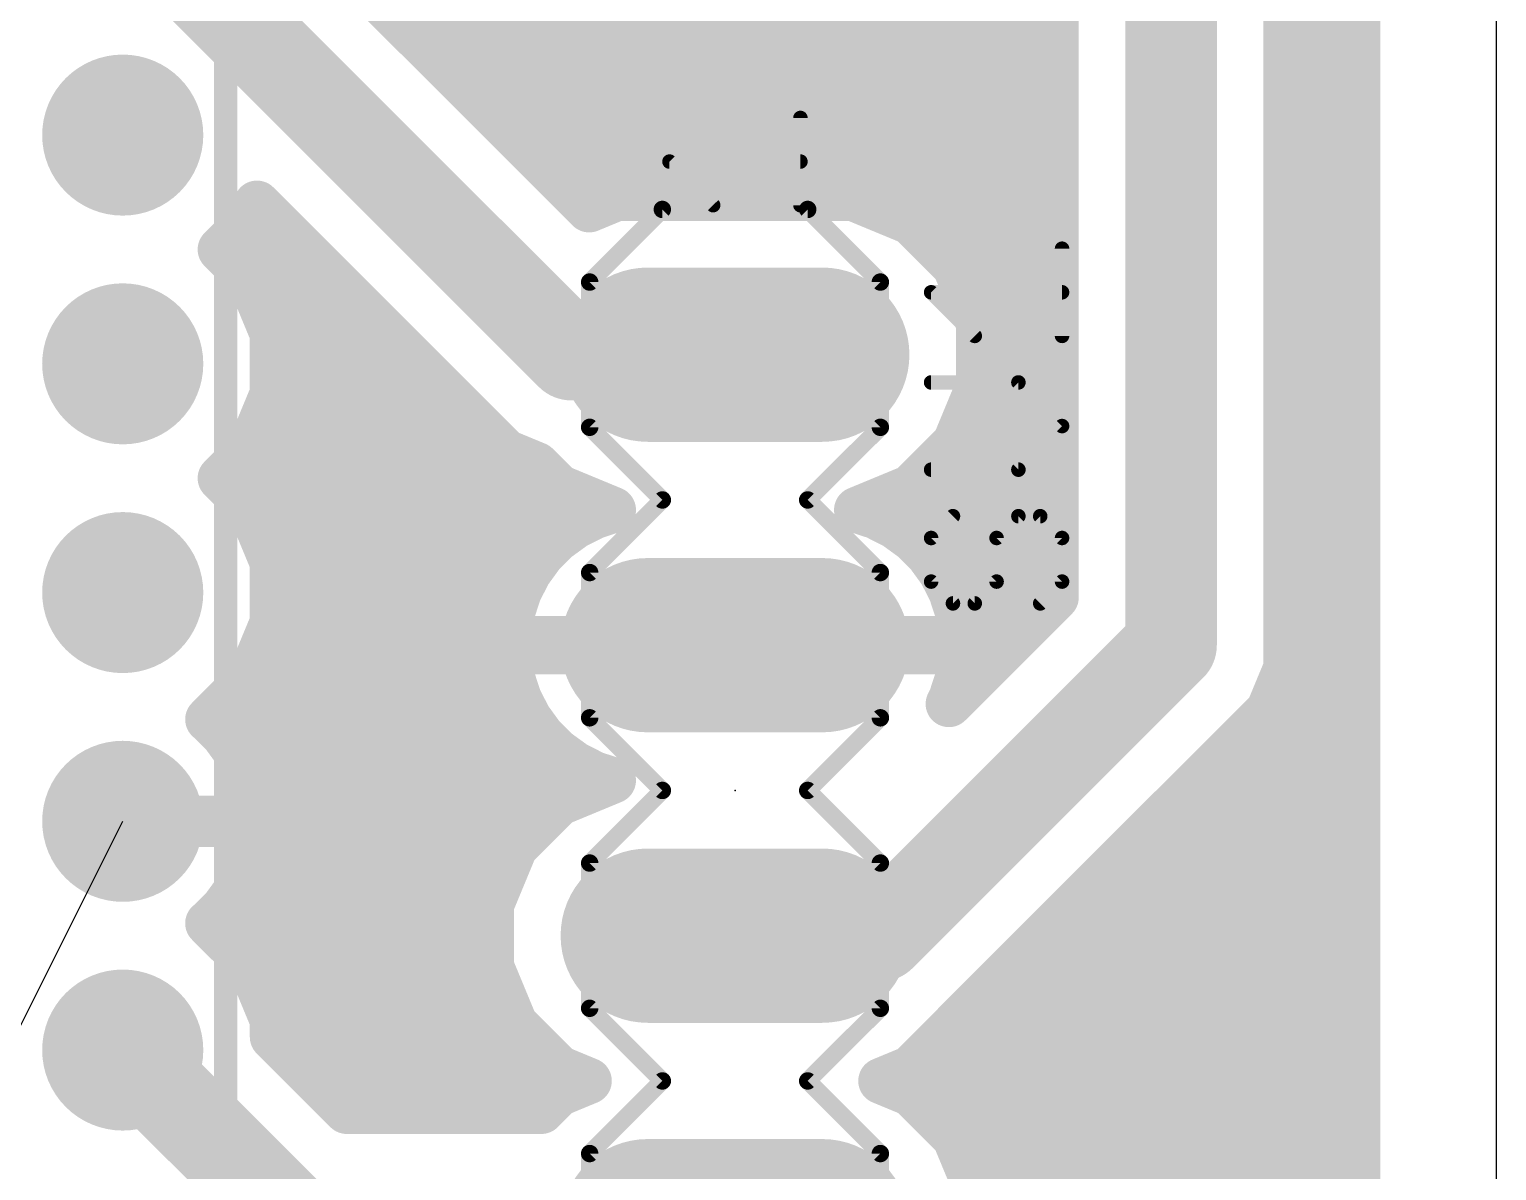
# Model space of a CAD drawing. Extents: x 1.3 to 20.6, y -1.9 to 24.1.
# Drawn here: x 7.8 to 20.62, y 8.11 to 18.08 of the extents above; entities that cross this region are included whole.
import ezdxf

# ---------------------------------------------------------------- set-up
doc = ezdxf.new("R2010")
doc.units = 0
for name, color, linetype in [('16', 175, 'CONTINUOUS'), ('17', 82, 'CONTINUOUS'), ('19', 53, 'CONTINUOUS'), ('20', 7, 'CONTINUOUS'), ('21', 253, 'CONTINUOUS'), ('23', 7, 'CONTINUOUS'), ('25', 253, 'CONTINUOUS'), ('51', 253, 'CONTINUOUS')]:
    doc.layers.add(name, color=color, linetype=linetype)

# ---------------------------------------------------------------- blocks, each defined once
blk = doc.blocks.new('RECT')
blk.add_solid([(-0.5, -0.5), (0.5, -0.5), (-0.5, 0.5), (0.5, 0.5)])
blk = doc.blocks.new('LONGP100')
at = {"const_width": 1}
blk.add_lwpolyline([(-0.5, 0), (0.5, 0)], dxfattribs=at)
at = {"const_width": 0.5}
for points in [[(-0.5, 0.25, 1), (-0.5, -0.25)], [(0.5, -0.25, 1), (0.5, 0.25)]]:
    blk.add_lwpolyline(points, format="xyb", dxfattribs=at)
blk = doc.blocks.new('ROUNDP')
at = {"const_width": 0.5}
blk.add_lwpolyline([(0, -0.25, 1), (0, 0.25, 1), (0, -0.25)], format="xyb", dxfattribs=at)

msp = doc.modelspace()

# ---------------------------------------------------------------- linework, layer by layer
at = {"layer": '16'}
for points, const_width in [([(19.4058, 22.9008), (19.4058, -0.6858)], 0.4064), ([(17.78, 12.7), (17.78, 20.32)], 0.8001), ([(18.7896, 12.4992), (18.7896, 20.5208)], 0.4064), ([(16.7704, 19.9018), (16.7704, 13.1182)], 0.4064), ([(12.54, 15.24), (8.62, 19.16)], 0.8001), ([(12.6955, 16.5123), (9.9336, 19.2743)], 0.4064), ([(10.9199, 18.288), (16.7704, 18.288)], 0.4064), ([(18.7896, 18.288), (19.4058, 18.288)], 0.4064), ([(11.3263, 17.8816), (16.7704, 17.8816)], 0.4064), ([(18.7896, 17.8816), (19.4058, 17.8816)], 0.4064), ([(11.7327, 17.4752), (16.7704, 17.4752)], 0.4064), ([(18.7896, 17.4752), (19.4058, 17.4752)], 0.4064), ([(12.1391, 17.0688), (16.7704, 17.0688)], 0.4064), ([(18.7896, 17.0688), (19.4058, 17.0688)], 0.4064), ([(12.5455, 16.6624), (16.7704, 16.6624)], 0.4064), ([(12.9352, 16.6116), (12.6955, 16.5123)], 0.4064), ([(15.0048, 16.6116), (12.9352, 16.6116)], 0.4064), ([(15.5089, 16.4028), (15.0048, 16.6116)], 0.4064), ([(18.7896, 16.6624), (19.4058, 16.6624)], 0.4064), ([(9.7336, 16.4159), (9.793, 16.5592)], 0.4064), ([(9.793, 16.5592), (11.9681, 14.3841)], 0.4064), ([(9.4777, 16.16), (9.7336, 16.4159)], 0.4064), ([(15.8948, 16.0169), (15.5089, 16.4028)], 0.4064), ([(9.5737, 16.256), (10.0961, 16.256)], 0.4064), ([(15.6557, 16.256), (16.7704, 16.256)], 0.4064), ([(18.7896, 16.256), (19.4058, 16.256)], 0.4064), ([(9.7336, 15.9041), (9.4777, 16.16)], 0.4064), ([(16.1036, 15.5128), (15.8948, 16.0169)], 0.4064), ([(9.9336, 15.4213), (9.7336, 15.9041)], 0.4064), ([(9.7562, 15.8496), (10.5025, 15.8496)], 0.4064), ([(15.9641, 15.8496), (16.7704, 15.8496)], 0.4064), ([(18.7896, 15.8496), (19.4058, 15.8496)], 0.4064), ([(9.9245, 15.4432), (10.9089, 15.4432)], 0.4064), ([(16.1036, 14.9672), (16.1036, 15.5128)], 0.4064), ([(16.1036, 15.4432), (16.7704, 15.4432)], 0.4064), ([(18.7896, 15.4432), (19.4058, 15.4432)], 0.4064), ([(9.9336, 14.8987), (9.9336, 15.4213)], 0.4064), ([(13.97, 15.24), (12.54, 15.24)], 0.4064), ([(9.9336, 15.0368), (11.3153, 15.0368)], 0.4064), ([(15.8948, 14.4631), (16.1036, 14.9672)], 0.4064), ([(16.1036, 15.0368), (16.7704, 15.0368)], 0.4064), ([(18.7896, 15.0368), (19.4058, 15.0368)], 0.4064), ([(9.7336, 14.4159), (9.9336, 14.8987)], 0.4064), ([(9.8225, 14.6304), (11.7217, 14.6304)], 0.4064), ([(15.9641, 14.6304), (16.7704, 14.6304)], 0.4064), ([(18.7896, 14.6304), (19.4058, 14.6304)], 0.4064), ([(9.4777, 14.16), (9.7336, 14.4159)], 0.4064), ([(15.5089, 14.0772), (15.8948, 14.4631)], 0.4064), ([(11.9681, 14.3841), (12.2346, 14.2737)], 0.4064), ([(9.7336, 13.9041), (9.4777, 14.16)], 0.4064), ([(9.5417, 14.224), (12.2843, 14.224)], 0.4064), ([(12.2346, 14.2737), (12.4311, 14.0772)], 0.4064), ([(15.6557, 14.224), (16.7704, 14.224)], 0.4064), ([(18.7896, 14.224), (19.4058, 14.224)], 0.4064), ([(12.4311, 14.0772), (12.9015, 13.8824)], 0.4064), ([(15.0385, 13.8824), (15.5089, 14.0772)], 0.4064), ([(9.9336, 13.4213), (9.7336, 13.9041)], 0.4064), ([(9.7694, 13.8176), (12.7159, 13.8176)], 0.4064), ([(12.74, 13.8299), (12.569, 13.7428)], 0.4064), ([(12.9015, 13.8824), (12.74, 13.8299)], 0.4064), ([(15.2, 13.8299), (15.0385, 13.8824)], 0.4064), ([(15.371, 13.7428), (15.2, 13.8299)], 0.4064), ([(15.2241, 13.8176), (16.7704, 13.8176)], 0.4064), ([(18.7896, 13.8176), (19.4058, 13.8176)], 0.4064), ([(12.569, 13.7428), (12.4137, 13.63)], 0.4064), ([(15.5263, 13.63), (15.371, 13.7428)], 0.4064), ([(12.4137, 13.63), (12.278, 13.4943)], 0.4064), ([(15.662, 13.4943), (15.5263, 13.63)], 0.4064), ([(9.9336, 12.8987), (9.9336, 13.4213)], 0.4064), ([(9.9336, 13.4112), (12.2177, 13.4112)], 0.4064), ([(12.278, 13.4943), (12.1652, 13.339)], 0.4064), ([(15.7748, 13.339), (15.662, 13.4943)], 0.4064), ([(15.7223, 13.4112), (16.7704, 13.4112)], 0.4064), ([(18.7896, 13.4112), (19.4058, 13.4112)], 0.4064), ([(12.1652, 13.339), (12.0781, 13.168)], 0.4064), ([(15.8619, 13.168), (15.7748, 13.339)], 0.4064), ([(12.0781, 13.168), (12.0188, 12.9855)], 0.4064), ([(15.9212, 12.9855), (15.8619, 13.168)], 0.4064), ([(9.9336, 13.0048), (12.0251, 13.0048)], 0.4064), ([(16.7704, 13.1182), (15.8388, 12.1866)], 0.4064), ([(15.9149, 13.0048), (16.6569, 13.0048)], 0.4064), ([(18.7896, 13.0048), (19.4058, 13.0048)], 0.4064), ([(9.7336, 12.4159), (9.9336, 12.8987)], 0.4064), ([(12.0188, 12.9855), (11.9888, 12.796)], 0.4064), ([(15.24, 10.16), (17.78, 12.7)], 0.8001), ([(15.9512, 12.796), (15.9212, 12.9855)], 0.4064), ([(11.9888, 12.796), (11.9888, 12.7508)], 0.4064), ([(11.9888, 12.7508), (13.9192, 12.7508)], 0.4064), ([(13.9192, 12.7508), (13.9192, 12.6492)], 0.4064), ([(14.0208, 12.6492), (14.0208, 12.7508)], 0.4064), ([(14.0208, 12.7508), (15.9512, 12.7508)], 0.4064), ([(15.9512, 12.7508), (15.9512, 12.796)], 0.4064), ([(13.9192, 12.6492), (11.9888, 12.6492)], 0.4064), ([(11.9888, 12.6492), (11.9888, 12.604)], 0.4064), ([(15.9512, 12.6492), (14.0208, 12.6492)], 0.4064), ([(15.9512, 12.604), (15.9512, 12.6492)], 0.4064), ([(9.8092, 12.5984), (11.9897, 12.5984)], 0.4064), ([(11.9888, 12.604), (12.0188, 12.4145)], 0.4064), ([(15.9212, 12.4145), (15.9512, 12.604)], 0.4064), ([(15.9503, 12.5984), (16.2505, 12.5984)], 0.4064), ([(18.6359, 12.1281), (18.7896, 12.4992)], 0.4064), ([(18.7896, 12.5984), (19.4058, 12.5984)], 0.4064), ([(9.3689, 12.0512), (9.7336, 12.4159)], 0.4064), ([(12.0188, 12.4145), (12.0781, 12.232)], 0.4064), ([(15.8619, 12.232), (15.9212, 12.4145)], 0.4064), ([(9.5097, 12.192), (12.0985, 12.192)], 0.4064), ([(12.0781, 12.232), (12.1652, 12.061)], 0.4064), ([(15.8388, 12.1866), (15.8619, 12.232)], 0.4064), ([(15.8415, 12.192), (15.8441, 12.192)], 0.4064), ([(18.3519, 11.8441), (18.6359, 12.1281)], 0.4064), ([(18.6624, 12.192), (19.4058, 12.192)], 0.4064), ([(9.3765, 12.0457), (9.3689, 12.0512)], 0.4064), ([(9.5057, 11.9165), (9.3765, 12.0457)], 0.4064), ([(12.1652, 12.061), (12.278, 11.9057)], 0.4064), ([(9.6131, 11.7686), (9.5057, 11.9165)], 0.4064), ([(12.278, 11.9057), (12.4137, 11.77)], 0.4064), ([(9.6008, 11.7856), (12.3982, 11.7856)], 0.4064), ([(9.6961, 11.6057), (9.6131, 11.7686)], 0.4064), ([(12.4137, 11.77), (12.569, 11.6572)], 0.4064), ([(15.8975, 9.3897), (18.3519, 11.8441)], 0.4064), ([(18.2935, 11.7856), (19.4058, 11.7856)], 0.4064), ([(9.7526, 11.4319), (9.6961, 11.6057)], 0.4064), ([(12.569, 11.6572), (12.74, 11.5701)], 0.4064), ([(12.9015, 11.5176), (12.4311, 11.3228)], 0.4064), ([(12.74, 11.5701), (12.9015, 11.5176)], 0.4064), ([(9.7812, 11.2514), (9.7526, 11.4319)], 0.4064), ([(9.761, 11.3792), (12.5673, 11.3792)], 0.4064), ([(17.8871, 11.3792), (19.4058, 11.3792)], 0.4064), ([(9.7812, 11.1818), (9.7812, 11.2514)], 0.4064), ([(12.4311, 11.3228), (12.0452, 10.9369)], 0.4064), ([(8.6418, 11.1382), (8.6418, 11.1818)], 0.4064), ([(8.6418, 11.1818), (9.7812, 11.1818)], 0.4064), ([(9.7812, 11.1382), (8.6418, 11.1382)], 0.4064), ([(9.7812, 11.0686), (9.7812, 11.1382)], 0.4064), ([(9.7526, 10.8881), (9.7812, 11.0686)], 0.4064), ([(9.766, 10.9728), (12.0811, 10.9728)], 0.4064), ([(17.4807, 10.9728), (19.4058, 10.9728)], 0.4064), ([(9.6961, 10.7143), (9.7526, 10.8881)], 0.4064), ([(12.0452, 10.9369), (11.8364, 10.4328)], 0.4064), ([(9.6131, 10.5514), (9.6961, 10.7143)], 0.4064), ([(9.5057, 10.4035), (9.6131, 10.5514)], 0.4064), ([(9.6208, 10.5664), (11.8917, 10.5664)], 0.4064), ([(17.0743, 10.5664), (19.4058, 10.5664)], 0.4064), ([(9.3765, 10.2743), (9.5057, 10.4035)], 0.4064), ([(11.8364, 10.4328), (11.8364, 9.8872)], 0.4064), ([(9.3689, 10.2688), (9.3765, 10.2743)], 0.4064), ([(9.7336, 9.9041), (9.3689, 10.2688)], 0.4064), ([(9.4777, 10.16), (11.8364, 10.16)], 0.4064), ([(13.97, 10.16), (15.24, 10.16)], 0.4064), ([(16.6679, 10.16), (19.4058, 10.16)], 0.4064), ([(9.9336, 9.4213), (9.7336, 9.9041)], 0.4064), ([(11.8364, 9.8872), (12.0452, 9.3831)], 0.4064), ([(9.796, 9.7536), (11.8917, 9.7536)], 0.4064), ([(16.2615, 9.7536), (19.4058, 9.7536)], 0.4064), ([(9.9336, 9.2743), (9.9336, 9.4213)], 0.4064), ([(10.16, 7.62), (8.62, 9.16)], 0.8001), ([(9.9336, 9.3472), (12.0811, 9.3472)], 0.4064), ([(12.0452, 9.3831), (12.4311, 8.9972)], 0.4064), ([(15.5089, 8.9972), (15.8948, 9.3831)], 0.4064), ([(15.8589, 9.3472), (19.4058, 9.3472)], 0.4064), ([(15.8948, 9.3831), (15.8975, 9.3897)], 0.4064), ([(10.5782, 8.6296), (9.9336, 9.2743)], 0.4064), ([(10.2671, 8.9408), (12.5672, 8.9408)], 0.4064), ([(12.4311, 8.9972), (12.6899, 8.89)], 0.4064), ([(15.2501, 8.89), (15.5089, 8.9972)], 0.4064), ([(15.3727, 8.9408), (19.4058, 8.9408)], 0.4064), ([(12.4311, 8.7828), (12.2779, 8.6296)], 0.4064), ([(12.6899, 8.89), (12.4311, 8.7828)], 0.4064), ([(15.5089, 8.7828), (15.2501, 8.89)], 0.4064), ([(15.8948, 8.3969), (15.5089, 8.7828)], 0.4064), ([(12.2779, 8.6296), (10.5782, 8.6296)], 0.4064), ([(15.7573, 8.5344), (19.4058, 8.5344)], 0.4064), ([(16.1036, 7.8928), (15.8948, 8.3969)], 0.4064), ([(16.0062, 8.128), (19.4058, 8.128)], 0.4064)]:
    msp.add_lwpolyline(points, dxfattribs=dict(at, const_width=const_width))
for points, const_width in [([(10.9199, 18.3896, 1), (10.9199, 18.1864)], 0.2032), ([(16.7704, 18.1864, 1), (16.7704, 18.3896)], 0.2032), ([(18.7896, 18.3896, 1), (18.7896, 18.1864)], 0.2032), ([(19.4058, 18.1864, 1), (19.4058, 18.3896)], 0.2032), ([(11.3263, 17.9832, 1), (11.3263, 17.78)], 0.2032), ([(16.7704, 17.78, 1), (16.7704, 17.9832)], 0.2032), ([(18.7896, 17.9832, 1), (18.7896, 17.78)], 0.2032), ([(19.4058, 17.78, 1), (19.4058, 17.9832)], 0.2032), ([(11.7327, 17.5768, 1), (11.7327, 17.3736)], 0.2032), ([(16.7704, 17.3736, 1), (16.7704, 17.5768)], 0.2032), ([(18.7896, 17.5768, 1), (18.7896, 17.3736)], 0.2032), ([(19.4058, 17.3736, 1), (19.4058, 17.5768)], 0.2032), ([(12.1391, 17.1704, 1), (12.1391, 16.9672)], 0.2032), ([(16.7704, 16.9672, 1), (16.7704, 17.1704)], 0.2032), ([(18.7896, 17.1704, 1), (18.7896, 16.9672)], 0.2032), ([(19.4058, 16.9672, 1), (19.4058, 17.1704)], 0.2032), ([(12.5455, 16.764, 1), (12.5455, 16.5608)], 0.2032), ([(12.9352, 16.7132, 1), (12.9352, 16.51)], 0.2032), ([(12.974, 16.5177, 1), (12.8963, 16.7055)], 0.2032), ([(15.0437, 16.7055, 1), (14.9659, 16.5177)], 0.2032), ([(15.0048, 16.51, 1), (15.0048, 16.7132)], 0.2032), ([(16.7704, 16.5608, 1), (16.7704, 16.764)], 0.2032), ([(18.7896, 16.764, 1), (18.7896, 16.5608)], 0.2032), ([(19.4058, 16.5608, 1), (19.4058, 16.764)], 0.2032), ([(9.8648, 16.631, 1), (9.7211, 16.4873)], 0.2032), ([(9.8868, 16.5203, 1), (9.6991, 16.5981)], 0.2032), ([(12.6566, 16.6062, 1), (12.7344, 16.4185)], 0.2032), ([(12.6237, 16.4405, 1), (12.7674, 16.5842)], 0.2032), ([(9.6397, 16.4548, 1), (9.8275, 16.377)], 0.2032), ([(9.8055, 16.3441, 1), (9.6618, 16.4877)], 0.2032), ([(15.5808, 16.4746, 1), (15.4371, 16.3309)], 0.2032), ([(15.4701, 16.3089, 1), (15.5478, 16.4967)], 0.2032), ([(9.5737, 16.3576, 1), (9.5737, 16.1544)], 0.2032), ([(10.0961, 16.1544, 1), (10.0961, 16.3576)], 0.2032), ([(15.6557, 16.3576, 1), (15.6557, 16.1544)], 0.2032), ([(16.7704, 16.1544, 1), (16.7704, 16.3576)], 0.2032), ([(18.7896, 16.3576, 1), (18.7896, 16.1544)], 0.2032), ([(19.4058, 16.1544, 1), (19.4058, 16.3576)], 0.2032), ([(9.5495, 16.2318, 1), (9.4059, 16.0882)], 0.2032), ([(9.4059, 16.2318, 1), (9.5495, 16.0882)], 0.2032), ([(15.9887, 16.0558, 1), (15.8009, 15.9781)], 0.2032), ([(15.8229, 15.9451, 1), (15.9666, 16.0888)], 0.2032), ([(9.8275, 15.943, 1), (9.6397, 15.8652)], 0.2032), ([(9.7562, 15.9512, 1), (9.7562, 15.748)], 0.2032), ([(9.6618, 15.8323, 1), (9.8055, 15.9759)], 0.2032), ([(10.5025, 15.748, 1), (10.5025, 15.9512)], 0.2032), ([(15.9641, 15.9512, 1), (15.9641, 15.748)], 0.2032), ([(16.7704, 15.748, 1), (16.7704, 15.9512)], 0.2032), ([(18.7896, 15.9512, 1), (18.7896, 15.748)], 0.2032), ([(19.4058, 15.748, 1), (19.4058, 15.9512)], 0.2032), ([(9.9245, 15.5448, 1), (9.9245, 15.3416)], 0.2032), ([(10.9089, 15.3416, 1), (10.9089, 15.5448)], 0.2032), ([(16.2052, 15.5128, 1), (16.002, 15.5128)], 0.2032), ([(16.1036, 15.5448, 1), (16.1036, 15.3416)], 0.2032), ([(16.0097, 15.4739, 1), (16.1975, 15.5517)], 0.2032), ([(16.7704, 15.3416, 1), (16.7704, 15.5448)], 0.2032), ([(18.7896, 15.5448, 1), (18.7896, 15.3416)], 0.2032), ([(19.4058, 15.3416, 1), (19.4058, 15.5448)], 0.2032), ([(10.0352, 15.4213, 1), (9.832, 15.4213)], 0.2032), ([(9.8397, 15.3824, 1), (10.0275, 15.4602)], 0.2032), ([(12.3986, 15.0986, 1), (12.6814, 15.3814)], 0.4001), ([(12.54, 15.3416, 1), (12.54, 15.1384)], 0.2032), ([(13.97, 15.1384, 1), (13.97, 15.3416)], 0.2032), ([(9.9336, 15.1384, 1), (9.9336, 14.9352)], 0.2032), ([(11.3153, 14.9352, 1), (11.3153, 15.1384)], 0.2032), ([(16.1036, 15.1384, 1), (16.1036, 14.9352)], 0.2032), ([(16.1975, 14.9283, 1), (16.0097, 15.006)], 0.2032), ([(16.7704, 14.9352, 1), (16.7704, 15.1384)], 0.2032), ([(18.7896, 15.1384, 1), (18.7896, 14.9352)], 0.2032), ([(19.4058, 14.9352, 1), (19.4058, 15.1384)], 0.2032), ([(10.0275, 14.8598, 1), (9.8397, 14.9376)], 0.2032), ([(16.002, 14.9672, 1), (16.2052, 14.9672)], 0.2032), ([(9.832, 14.8987, 1), (10.0352, 14.8987)], 0.2032), ([(9.8225, 14.732, 1), (9.8225, 14.5288)], 0.2032), ([(11.7217, 14.5288, 1), (11.7217, 14.732)], 0.2032), ([(15.9641, 14.732, 1), (15.9641, 14.5288)], 0.2032), ([(16.7704, 14.5288, 1), (16.7704, 14.732)], 0.2032), ([(18.7896, 14.732, 1), (18.7896, 14.5288)], 0.2032), ([(19.4058, 14.5288, 1), (19.4058, 14.732)], 0.2032), ([(9.8055, 14.3441, 1), (9.6618, 14.4877)], 0.2032), ([(15.9666, 14.3912, 1), (15.8229, 14.5349)], 0.2032), ([(9.6397, 14.4548, 1), (9.8275, 14.377)], 0.2032), ([(12.007, 14.4779, 1), (11.9292, 14.2902)], 0.2032), ([(11.8962, 14.3122, 1), (12.0399, 14.4559)], 0.2032), ([(15.8009, 14.5019, 1), (15.9887, 14.4242)], 0.2032), ([(9.5495, 14.2318, 1), (9.4059, 14.0882)], 0.2032), ([(9.5417, 14.3256, 1), (9.5417, 14.1224)], 0.2032), ([(12.3064, 14.3455, 1), (12.1628, 14.2018)], 0.2032), ([(12.1957, 14.1798, 1), (12.2735, 14.3675)], 0.2032), ([(12.2843, 14.1224, 1), (12.2843, 14.3256)], 0.2032), ([(15.6557, 14.3256, 1), (15.6557, 14.1224)], 0.2032), ([(16.7704, 14.1224, 1), (16.7704, 14.3256)], 0.2032), ([(18.7896, 14.3256, 1), (18.7896, 14.1224)], 0.2032), ([(19.4058, 14.1224, 1), (19.4058, 14.3256)], 0.2032), ([(9.4059, 14.2318, 1), (9.5495, 14.0882)], 0.2032), ([(12.4699, 14.1711, 1), (12.3922, 13.9833)], 0.2032), ([(12.3592, 14.0054, 1), (12.5029, 14.1491)], 0.2032), ([(15.4371, 14.1491, 1), (15.5808, 14.0054)], 0.2032), ([(15.5478, 13.9833, 1), (15.4701, 14.1711)], 0.2032), ([(9.8275, 13.943, 1), (9.6397, 13.8652)], 0.2032), ([(9.6618, 13.8323, 1), (9.8055, 13.9759)], 0.2032), ([(9.7694, 13.9192, 1), (9.7694, 13.716)], 0.2032), ([(12.7086, 13.9265, 1), (12.7714, 13.7332)], 0.2032), ([(12.7861, 13.7393, 1), (12.6939, 13.9204)], 0.2032), ([(12.7159, 13.716, 1), (12.7159, 13.9192)], 0.2032), ([(12.8626, 13.7885, 1), (12.9404, 13.9762)], 0.2032), ([(12.9329, 13.7857, 1), (12.8701, 13.979)], 0.2032), ([(15.0699, 13.979, 1), (15.0071, 13.7857)], 0.2032), ([(14.9996, 13.9762, 1), (15.0774, 13.7885)], 0.2032), ([(15.2461, 13.9204, 1), (15.1539, 13.7393)], 0.2032), ([(15.2241, 13.9192, 1), (15.2241, 13.716)], 0.2032), ([(15.1686, 13.7332, 1), (15.2314, 13.9265)], 0.2032), ([(16.7704, 13.716, 1), (16.7704, 13.9192)], 0.2032), ([(18.7896, 13.9192, 1), (18.7896, 13.716)], 0.2032), ([(19.4058, 13.716, 1), (19.4058, 13.9192)], 0.2032), ([(12.5229, 13.8333, 1), (12.6151, 13.6522)], 0.2032), ([(12.6287, 13.6606, 1), (12.5093, 13.8249)], 0.2032), ([(15.4307, 13.8249, 1), (15.3113, 13.6606)], 0.2032), ([(15.3249, 13.6522, 1), (15.4171, 13.8333)], 0.2032), ([(12.354, 13.7121, 1), (12.4735, 13.5478)], 0.2032), ([(12.4856, 13.5581, 1), (12.3419, 13.7018)], 0.2032), ([(15.5981, 13.7018, 1), (15.4544, 13.5581)], 0.2032), ([(15.4665, 13.5478, 1), (15.586, 13.7121)], 0.2032), ([(10.0352, 13.4213, 1), (9.832, 13.4213)], 0.2032), ([(9.9336, 13.5128, 1), (9.9336, 13.3096)], 0.2032), ([(12.2062, 13.5661, 1), (12.3499, 13.4224)], 0.2032), ([(12.3602, 13.4345, 1), (12.1959, 13.554)], 0.2032), ([(12.2177, 13.3096, 1), (12.2177, 13.5128)], 0.2032), ([(15.7441, 13.554, 1), (15.5798, 13.4345)], 0.2032), ([(15.5901, 13.4224, 1), (15.7338, 13.5661)], 0.2032), ([(15.7223, 13.5128, 1), (15.7223, 13.3096)], 0.2032), ([(16.7704, 13.3096, 1), (16.7704, 13.5128)], 0.2032), ([(18.7896, 13.5128, 1), (18.7896, 13.3096)], 0.2032), ([(19.4058, 13.3096, 1), (19.4058, 13.5128)], 0.2032), ([(9.8397, 13.3824, 1), (10.0275, 13.4602)], 0.2032), ([(12.0831, 13.3987, 1), (12.2474, 13.2793)], 0.2032), ([(12.2558, 13.2929, 1), (12.0747, 13.3851)], 0.2032), ([(15.8653, 13.3851, 1), (15.6842, 13.2929)], 0.2032), ([(15.6926, 13.2793, 1), (15.8569, 13.3987)], 0.2032), ([(12.1747, 13.1366, 1), (11.9815, 13.1994)], 0.2032), ([(15.9585, 13.1994, 1), (15.7652, 13.1366)], 0.2032), ([(9.9336, 13.1064, 1), (9.9336, 12.9032)], 0.2032), ([(11.9876, 13.2141, 1), (12.1686, 13.1219)], 0.2032), ([(12.0251, 12.9032, 1), (12.0251, 13.1064)], 0.2032), ([(15.7713, 13.1219, 1), (15.9524, 13.2141)], 0.2032), ([(15.9149, 13.1064, 1), (15.9149, 12.9032)], 0.2032), ([(16.6569, 12.9032, 1), (16.6569, 13.1064)], 0.2032), ([(16.6687, 13.1182, 1), (16.872, 13.1182)], 0.2032), ([(16.8422, 13.0464, 1), (16.6985, 13.1901)], 0.2032), ([(18.7896, 13.1064, 1), (18.7896, 12.9032)], 0.2032), ([(19.4058, 12.9032, 1), (19.4058, 13.1064)], 0.2032), ([(10.0275, 12.8598, 1), (9.8397, 12.9376)], 0.2032), ([(11.9222, 13.0169, 1), (12.1154, 12.9541)], 0.2032), ([(12.1192, 12.9696, 1), (11.9185, 13.0014)], 0.2032), ([(16.0215, 13.0014, 1), (15.8208, 12.9696)], 0.2032), ([(15.8245, 12.9541, 1), (16.0178, 13.0169)], 0.2032), ([(17.9214, 12.5586, 1), (17.6386, 12.8414)], 0.4001), ([(9.832, 12.8987, 1), (10.0352, 12.8987)], 0.2032), ([(12.0904, 12.796, 1), (11.8872, 12.796)], 0.2032), ([(11.9888, 12.8524, 1), (11.9888, 12.6492)], 0.2032), ([(14.0208, 12.7508, 1), (13.8176, 12.7508)], 0.2032), ([(14.1224, 12.7508, 1), (13.9192, 12.7508)], 0.2032), ([(14.0208, 12.8524, 1), (14.0208, 12.6492)], 0.2032), ([(13.9192, 12.6492, 1), (13.9192, 12.8524)], 0.2032), ([(16.0528, 12.796, 1), (15.8496, 12.796)], 0.2032), ([(15.9512, 12.6492, 1), (15.9512, 12.8524)], 0.2032), ([(11.8872, 12.7508, 1), (12.0904, 12.7508)], 0.2032), ([(11.9888, 12.7508, 1), (11.9888, 12.5476)], 0.2032), ([(12.0904, 12.6492, 1), (11.8872, 12.6492)], 0.2032), ([(11.8885, 12.8118, 1), (12.0891, 12.7801)], 0.2032), ([(14.0208, 12.7508, 1), (14.0208, 12.5476)], 0.2032), ([(13.9192, 12.5476, 1), (13.9192, 12.7508)], 0.2032), ([(16.0528, 12.6492, 1), (15.8496, 12.6492)], 0.2032), ([(15.8496, 12.7508, 1), (16.0528, 12.7508)], 0.2032), ([(15.8508, 12.7801, 1), (16.0515, 12.8118)], 0.2032), ([(15.9512, 12.5476, 1), (15.9512, 12.7508)], 0.2032), ([(17.58, 12.7, 1), (17.98, 12.7)], 0.4001), ([(9.8092, 12.7, 1), (9.8092, 12.4968)], 0.2032), ([(12.0891, 12.6199, 1), (11.8885, 12.5881)], 0.2032), ([(11.8872, 12.604, 1), (12.0904, 12.604)], 0.2032), ([(11.9897, 12.4968, 1), (11.9897, 12.7)], 0.2032), ([(13.8176, 12.6492, 1), (14.0208, 12.6492)], 0.2032), ([(13.9192, 12.6492, 1), (14.1224, 12.6492)], 0.2032), ([(15.9503, 12.7, 1), (15.9503, 12.4968)], 0.2032), ([(15.8496, 12.604, 1), (16.0528, 12.604)], 0.2032), ([(16.0515, 12.5881, 1), (15.8508, 12.6199)], 0.2032), ([(16.2505, 12.4968, 1), (16.2505, 12.7)], 0.2032), ([(18.7896, 12.7, 1), (18.7896, 12.4968)], 0.2032), ([(18.8835, 12.4603, 1), (18.6958, 12.538)], 0.2032), ([(19.4058, 12.4968, 1), (19.4058, 12.7)], 0.2032), ([(9.8055, 12.3441, 1), (9.6618, 12.4877)], 0.2032), ([(12.1154, 12.4459, 1), (11.9222, 12.3831)], 0.2032), ([(16.0178, 12.3831, 1), (15.8245, 12.4459)], 0.2032), ([(18.688, 12.4992, 1), (18.8912, 12.4992)], 0.2032), ([(9.6397, 12.4548, 1), (9.8275, 12.377)], 0.2032), ([(11.9185, 12.3986, 1), (12.1192, 12.4304)], 0.2032), ([(15.8208, 12.4304, 1), (16.0215, 12.3986)], 0.2032), ([(9.5097, 12.2936, 1), (9.5097, 12.0904)], 0.2032), ([(12.1686, 12.2781, 1), (11.9876, 12.1859)], 0.2032), ([(11.9815, 12.2006, 1), (12.1747, 12.2634)], 0.2032), ([(12.0985, 12.0904, 1), (12.0985, 12.2936)], 0.2032), ([(15.7482, 12.2327, 1), (15.9293, 12.1405)], 0.2032), ([(15.7669, 12.2584, 1), (15.9106, 12.1148)], 0.2032), ([(15.8415, 12.2936, 1), (15.8415, 12.0904)], 0.2032), ([(15.7652, 12.2634, 1), (15.9585, 12.2006)], 0.2032), ([(15.9524, 12.1859, 1), (15.7714, 12.2781)], 0.2032), ([(15.8441, 12.0904, 1), (15.8441, 12.2936)], 0.2032), ([(18.6624, 12.2936, 1), (18.6624, 12.0904)], 0.2032), ([(18.7078, 12.0562, 1), (18.5641, 12.1999)], 0.2032), ([(19.4058, 12.0904, 1), (19.4058, 12.2936)], 0.2032), ([(9.4286, 12.1334, 1), (9.3092, 11.969)], 0.2032), ([(9.2971, 12.123, 1), (9.4408, 11.9794)], 0.2032), ([(9.4483, 12.1176, 1), (9.3046, 11.9739)], 0.2032), ([(9.3168, 11.9635, 1), (9.4362, 12.1279)], 0.2032), ([(12.2474, 12.1207, 1), (12.0831, 12.0013)], 0.2032), ([(12.0747, 12.0149, 1), (12.2558, 12.1071)], 0.2032), ([(18.5421, 12.167, 1), (18.7298, 12.0892)], 0.2032), ([(9.5879, 11.9762, 1), (9.4235, 11.8568)], 0.2032), ([(9.4339, 11.8446, 1), (9.5776, 11.9883)], 0.2032), ([(12.3499, 11.9776, 1), (12.2062, 11.8339)], 0.2032), ([(12.1959, 11.846, 1), (12.3602, 11.9655)], 0.2032), ([(9.6008, 11.8872, 1), (9.6008, 11.684)], 0.2032), ([(9.7037, 11.8147, 1), (9.5226, 11.7225)], 0.2032), ([(9.5309, 11.7089, 1), (9.6953, 11.8283)], 0.2032), ([(12.4735, 11.8522, 1), (12.354, 11.6879)], 0.2032), ([(12.3419, 11.6982, 1), (12.4856, 11.8419)], 0.2032), ([(12.3982, 11.684, 1), (12.3982, 11.8872)], 0.2032), ([(18.2935, 11.8872, 1), (18.2935, 11.684)], 0.2032), ([(18.2801, 11.9159, 1), (18.4238, 11.7722)], 0.2032), ([(18.4238, 11.7722, 1), (18.2801, 11.9159)], 0.2032), ([(19.4058, 11.684, 1), (19.4058, 11.8872)], 0.2032), ([(9.7927, 11.6371, 1), (9.5995, 11.5743)], 0.2032), ([(12.6151, 11.7478, 1), (12.5229, 11.5667)], 0.2032), ([(12.5093, 11.5751, 1), (12.6287, 11.7394)], 0.2032), ([(9.6056, 11.5596, 1), (9.7866, 11.6519)], 0.2032), ([(12.7714, 11.6667, 1), (12.7086, 11.4735)], 0.2032), ([(12.6939, 11.4796, 1), (12.7861, 11.6606)], 0.2032), ([(12.9404, 11.4238, 1), (12.8626, 11.6115)], 0.2032), ([(12.8701, 11.421, 1), (12.9329, 11.6143)], 0.2032), ([(9.853, 11.4478, 1), (9.6523, 11.416)], 0.2032), ([(9.656, 11.4005, 1), (9.8492, 11.4633)], 0.2032), ([(9.761, 11.4808, 1), (9.761, 11.2776)], 0.2032), ([(12.5673, 11.2776, 1), (12.5673, 11.4808)], 0.2032), ([(17.8871, 11.4808, 1), (17.8871, 11.2776)], 0.2032), ([(19.4058, 11.2776, 1), (19.4058, 11.4808)], 0.2032), ([(9.8828, 11.2514, 1), (9.6796, 11.2514)], 0.2032), ([(12.3922, 11.4167, 1), (12.4699, 11.2289)], 0.2032), ([(12.5029, 11.2509, 1), (12.3592, 11.3946)], 0.2032), ([(8.7434, 11.1818, 1), (8.5402, 11.1818)], 0.2032), ([(8.6418, 11.2834, 1), (8.6418, 11.0802)], 0.2032), ([(8.6418, 11.2398, 1), (8.6418, 11.0366)], 0.2032), ([(9.8828, 11.1382, 1), (9.6796, 11.1382)], 0.2032), ([(9.6796, 11.1818, 1), (9.8828, 11.1818)], 0.2032), ([(9.6808, 11.2355, 1), (9.8815, 11.2673)], 0.2032), ([(9.7812, 11.0802, 1), (9.7812, 11.2834)], 0.2032), ([(9.7812, 11.0366, 1), (9.7812, 11.2398)], 0.2032), ([(8.5402, 11.1382, 1), (8.7434, 11.1382)], 0.2032), ([(9.766, 11.0744, 1), (9.766, 10.8712)], 0.2032), ([(9.6796, 11.0686, 1), (9.8828, 11.0686)], 0.2032), ([(9.8815, 11.0527, 1), (9.6808, 11.0845)], 0.2032), ([(12.0811, 10.8712, 1), (12.0811, 11.0744)], 0.2032), ([(17.4807, 11.0744, 1), (17.4807, 10.8712)], 0.2032), ([(19.4058, 10.8712, 1), (19.4058, 11.0744)], 0.2032), ([(9.8492, 10.8567, 1), (9.656, 10.9195)], 0.2032), ([(11.9734, 11.0088, 1), (12.1171, 10.8651)], 0.2032), ([(12.1391, 10.8981, 1), (11.9513, 10.9758)], 0.2032), ([(9.7866, 10.6681, 1), (9.6056, 10.7604)], 0.2032), ([(9.6523, 10.904, 1), (9.853, 10.8722)], 0.2032), ([(9.5995, 10.7456, 1), (9.7927, 10.6829)], 0.2032), ([(9.5226, 10.5975, 1), (9.7037, 10.5053)], 0.2032), ([(9.6208, 10.668, 1), (9.6208, 10.4648)], 0.2032), ([(9.6953, 10.4917, 1), (9.5309, 10.6111)], 0.2032), ([(11.8917, 10.4648, 1), (11.8917, 10.668)], 0.2032), ([(17.0743, 10.668, 1), (17.0743, 10.4648)], 0.2032), ([(19.4058, 10.4648, 1), (19.4058, 10.668)], 0.2032), ([(9.4235, 10.4632, 1), (9.5879, 10.3438)], 0.2032), ([(9.5776, 10.3317, 1), (9.4339, 10.4754)], 0.2032), ([(11.938, 10.4328, 1), (11.7348, 10.4328)], 0.2032), ([(11.7425, 10.4717, 1), (11.9303, 10.3939)], 0.2032), ([(9.3092, 10.351, 1), (9.4286, 10.1866)], 0.2032), ([(9.4408, 10.3406, 1), (9.2971, 10.197)], 0.2032), ([(9.3046, 10.3461, 1), (9.4483, 10.2024)], 0.2032), ([(9.4362, 10.1921, 1), (9.3168, 10.3565)], 0.2032), ([(15.0986, 10.3014, 1), (15.3814, 10.0186)], 0.4001), ([(9.4777, 10.2616, 1), (9.4777, 10.0584)], 0.2032), ([(11.8364, 10.0584, 1), (11.8364, 10.2616)], 0.2032), ([(13.97, 10.2616, 1), (13.97, 10.0584)], 0.2032), ([(15.24, 10.0584, 1), (15.24, 10.2616)], 0.2032), ([(16.6679, 10.2616, 1), (16.6679, 10.0584)], 0.2032), ([(19.4058, 10.0584, 1), (19.4058, 10.2616)], 0.2032), ([(9.8275, 9.943, 1), (9.6397, 9.8652)], 0.2032), ([(9.6618, 9.8323, 1), (9.8055, 9.9759)], 0.2032), ([(11.9303, 9.926, 1), (11.7425, 9.8483)], 0.2032), ([(9.796, 9.8552, 1), (9.796, 9.652)], 0.2032), ([(11.7348, 9.8872, 1), (11.938, 9.8872)], 0.2032), ([(11.8917, 9.652, 1), (11.8917, 9.8552)], 0.2032), ([(16.2615, 9.8552, 1), (16.2615, 9.652)], 0.2032), ([(19.4058, 9.652, 1), (19.4058, 9.8552)], 0.2032), ([(10.0352, 9.4213, 1), (9.832, 9.4213)], 0.2032), ([(8.7614, 9.3014, 1), (8.4786, 9.0186)], 0.4001), ([(9.9336, 9.4488, 1), (9.9336, 9.2456)], 0.2032), ([(9.8397, 9.3824, 1), (10.0275, 9.4602)], 0.2032), ([(12.1171, 9.4549, 1), (11.9734, 9.3112)], 0.2032), ([(11.9513, 9.3442, 1), (12.1391, 9.4219)], 0.2032), ([(12.0811, 9.2456, 1), (12.0811, 9.4488)], 0.2032), ([(15.8589, 9.4488, 1), (15.8589, 9.2456)], 0.2032), ([(15.8009, 9.4219, 1), (15.9887, 9.3442)], 0.2032), ([(15.8257, 9.4615, 1), (15.9694, 9.3178)], 0.2032), ([(15.9914, 9.3508, 1), (15.8036, 9.4285)], 0.2032), ([(15.9666, 9.3112, 1), (15.8229, 9.4549)], 0.2032), ([(19.4058, 9.2456, 1), (19.4058, 9.4488)], 0.2032), ([(10.0054, 9.3461, 1), (9.8618, 9.2024)], 0.2032), ([(9.832, 9.2743, 1), (10.0352, 9.2743)], 0.2032), ([(10.2671, 9.0424, 1), (10.2671, 8.8392)], 0.2032), ([(12.4699, 9.0911, 1), (12.3922, 8.9033)], 0.2032), ([(12.3592, 8.9254, 1), (12.5029, 9.0691)], 0.2032), ([(12.5672, 8.8392, 1), (12.5672, 9.0424)], 0.2032), ([(15.3727, 9.0424, 1), (15.3727, 8.8392)], 0.2032), ([(15.4371, 9.0691, 1), (15.5808, 8.9254)], 0.2032), ([(15.5478, 8.9033, 1), (15.4701, 9.0911)], 0.2032), ([(19.4058, 8.8392, 1), (19.4058, 9.0424)], 0.2032), ([(12.3922, 8.8767, 1), (12.4699, 8.6889)], 0.2032), ([(12.5029, 8.7109, 1), (12.3592, 8.8546)], 0.2032), ([(12.7288, 8.7961, 1), (12.651, 8.9839)], 0.2032), ([(12.651, 8.7961, 1), (12.7288, 8.9839)], 0.2032), ([(15.289, 8.9839, 1), (15.2112, 8.7961)], 0.2032), ([(15.2112, 8.9839, 1), (15.289, 8.7961)], 0.2032), ([(15.5808, 8.8546, 1), (15.4371, 8.7109)], 0.2032), ([(15.4701, 8.6889, 1), (15.5478, 8.8767)], 0.2032), ([(10.5782, 8.7312, 1), (10.5782, 8.528)], 0.2032), ([(10.5064, 8.5578, 1), (10.6501, 8.7015)], 0.2032), ([(12.2061, 8.7015, 1), (12.3498, 8.5578)], 0.2032), ([(12.2779, 8.528, 1), (12.2779, 8.7312)], 0.2032), ([(15.7573, 8.636, 1), (15.7573, 8.4328)], 0.2032), ([(19.4058, 8.4328, 1), (19.4058, 8.636)], 0.2032), ([(15.9887, 8.4358, 1), (15.8009, 8.3581)], 0.2032), ([(15.8229, 8.3251, 1), (15.9666, 8.4688)], 0.2032), ([(16.0062, 8.2296, 1), (16.0062, 8.0264)], 0.2032), ([(19.4058, 8.0264, 1), (19.4058, 8.2296)], 0.2032)]:
    msp.add_lwpolyline(points, format="xyb", dxfattribs=dict(at, const_width=const_width))
at = {"layer": '19'}
msp.add_line((6.62, 7.16), (8.62, 11.16), dxfattribs=at)
at = {"layer": '20'}
msp.add_line((20.625, -1.905), (20.625, 24.12), dxfattribs=at)
at = {"layer": '21'}
for points, const_width in [([(9.52, 0.31), (9.52, 20.01)], 0.2032), ([(14.5415, 16.5471), (14.5415, 17.3098)], 0.127), ([(13.7789, 16.5471), (13.3975, 16.9284)], 0.127), ([(13.3975, 16.9284), (14.5415, 16.9284)], 0.127), ([(13.335, 16.51), (12.7, 15.875)], 0.1524), ([(14.605, 16.51), (13.335, 16.51)], 0.1524), ([(15.24, 15.875), (14.605, 16.51)], 0.1524), ([(12.7, 14.605), (12.7, 15.875)], 0.1524), ([(15.24, 15.875), (15.24, 14.605)], 0.1524), ([(13.335, 13.97), (12.7, 14.605)], 0.1524), ([(15.24, 14.605), (14.605, 13.97)], 0.1524), ([(12.7, 13.335), (13.335, 13.97)], 0.1524), ([(14.605, 13.97), (15.24, 13.335)], 0.1524), ([(12.7, 12.065), (12.7, 13.335)], 0.1524), ([(15.24, 13.335), (15.24, 12.065)], 0.1524), ([(13.335, 11.43), (12.7, 12.065)], 0.1524), ([(15.24, 12.065), (14.605, 11.43)], 0.1524), ([(12.7, 10.795), (13.335, 11.43)], 0.1524), ([(14.605, 11.43), (15.24, 10.795)], 0.1524), ([(12.7, 9.525), (12.7, 10.795)], 0.1524), ([(15.24, 10.795), (15.24, 9.525)], 0.1524), ([(13.335, 8.89), (12.7, 9.525)], 0.1524), ([(15.24, 9.525), (14.605, 8.89)], 0.1524), ([(13.335, 8.89), (12.7, 8.255)], 0.1524), ([(15.24, 8.255), (14.605, 8.89)], 0.1524), ([(12.7, 6.985), (12.7, 8.255)], 0.1524), ([(15.24, 8.255), (15.24, 6.985)], 0.1524)]:
    msp.add_lwpolyline(points, dxfattribs=dict(at, const_width=const_width))
for points, const_width in [([(14.5733, 17.3098, 1), (14.5098, 17.3098)], 0.0635), ([(13.3975, 16.9602, 1), (13.3975, 16.8967)], 0.0635), ([(13.42, 16.9509, 1), (13.3751, 16.906)], 0.0635), ([(14.5415, 16.8967, 1), (14.5415, 16.9602)], 0.0635), ([(13.335, 16.5481, 1), (13.335, 16.4719)], 0.0762), ([(13.3619, 16.4831, 1), (13.3081, 16.5369)], 0.0762), ([(13.7564, 16.5247, 1), (13.8013, 16.5696)], 0.0635), ([(14.5098, 16.5471, 1), (14.5733, 16.5471)], 0.0635), ([(14.6319, 16.5369, 1), (14.5781, 16.4831)], 0.0762), ([(14.605, 16.4719, 1), (14.605, 16.5481)], 0.0762), ([(12.7381, 15.875, 1), (12.6619, 15.875)], 0.0762), ([(12.6731, 15.9019, 1), (12.7269, 15.8481)], 0.0762), ([(15.2781, 15.875, 1), (15.2019, 15.875)], 0.0762), ([(15.2131, 15.8481, 1), (15.2669, 15.9019)], 0.0762), ([(12.6619, 14.605, 1), (12.7381, 14.605)], 0.0762), ([(12.7269, 14.6319, 1), (12.6731, 14.5781)], 0.0762), ([(15.2019, 14.605, 1), (15.2781, 14.605)], 0.0762), ([(15.2669, 14.5781, 1), (15.2131, 14.6319)], 0.0762), ([(13.3619, 13.9431, 1), (13.3081, 13.9969)], 0.0762), ([(13.3081, 13.9431, 1), (13.3619, 13.9969)], 0.0762), ([(14.6319, 13.9969, 1), (14.5781, 13.9431)], 0.0762), ([(14.5781, 13.9969, 1), (14.6319, 13.9431)], 0.0762), ([(12.7381, 13.335, 1), (12.6619, 13.335)], 0.0762), ([(12.6731, 13.3619, 1), (12.7269, 13.3081)], 0.0762), ([(15.2781, 13.335, 1), (15.2019, 13.335)], 0.0762), ([(15.2131, 13.3081, 1), (15.2669, 13.3619)], 0.0762), ([(12.6619, 12.065, 1), (12.7381, 12.065)], 0.0762), ([(12.7269, 12.0919, 1), (12.6731, 12.0381)], 0.0762), ([(15.2019, 12.065, 1), (15.2781, 12.065)], 0.0762), ([(15.2669, 12.0381, 1), (15.2131, 12.0919)], 0.0762), ([(13.3619, 11.4031, 1), (13.3081, 11.4569)], 0.0762), ([(13.3081, 11.4031, 1), (13.3619, 11.4569)], 0.0762), ([(14.6319, 11.4569, 1), (14.5781, 11.4031)], 0.0762), ([(14.5781, 11.4569, 1), (14.6319, 11.4031)], 0.0762), ([(12.7381, 10.795, 1), (12.6619, 10.795)], 0.0762), ([(12.6731, 10.8219, 1), (12.7269, 10.7681)], 0.0762), ([(15.2781, 10.795, 1), (15.2019, 10.795)], 0.0762), ([(15.2131, 10.7681, 1), (15.2669, 10.8219)], 0.0762), ([(12.6619, 9.525, 1), (12.7381, 9.525)], 0.0762), ([(12.7269, 9.5519, 1), (12.6731, 9.4981)], 0.0762), ([(15.2019, 9.525, 1), (15.2781, 9.525)], 0.0762), ([(15.2669, 9.4981, 1), (15.2131, 9.5519)], 0.0762), ([(13.3619, 8.8631, 1), (13.3081, 8.9169)], 0.0762), ([(13.3081, 8.8631, 1), (13.3619, 8.9169)], 0.0762), ([(14.6319, 8.9169, 1), (14.5781, 8.8631)], 0.0762), ([(14.5781, 8.9169, 1), (14.6319, 8.8631)], 0.0762), ([(12.7381, 8.255, 1), (12.6619, 8.255)], 0.0762), ([(12.6731, 8.2819, 1), (12.7269, 8.2281)], 0.0762), ([(15.2781, 8.255, 1), (15.2019, 8.255)], 0.0762), ([(15.2131, 8.2281, 1), (15.2669, 8.2819)], 0.0762)]:
    msp.add_lwpolyline(points, format="xyb", dxfattribs=dict(at, const_width=const_width))
at = {"layer": '23'}
msp.add_point((13.97, 11.43), dxfattribs=at)
at = {"layer": '25', "const_width": 0.127}
for points in [[(16.8275, 15.4041), (16.8275, 16.1667)], [(16.0648, 15.4041), (15.6835, 15.7854)], [(15.6835, 15.7854), (16.8275, 15.7854)], [(16.4462, 14.9974), (15.6835, 14.9974)], [(16.8275, 14.616), (16.4462, 14.9974)], [(16.4462, 14.2347), (16.8275, 14.616)], [(15.6835, 14.2347), (16.4462, 14.2347)], [(15.8742, 13.828), (15.6835, 13.6373)], [(16.2555, 13.6373), (16.4462, 13.828)], [(16.4462, 13.828), (16.6368, 13.828)], [(16.6368, 13.828), (16.8275, 13.6373)], [(15.6835, 13.6373), (15.6835, 13.256)], [(16.2555, 13.256), (16.2555, 13.6373)], [(16.8275, 13.6373), (16.8275, 13.256)], [(15.6835, 13.256), (15.8742, 13.0653)], [(16.0648, 13.0653), (16.2555, 13.256)], [(16.8275, 13.256), (16.6368, 13.0653)], [(15.8742, 13.0653), (16.0648, 13.0653)]]:
    msp.add_lwpolyline(points, dxfattribs=at)
at = {"layer": '25', "const_width": 0.0635}
for points in [[(16.8592, 16.1667, 1), (16.7958, 16.1667)], [(15.6835, 15.8172, 1), (15.6835, 15.7537)], [(15.706, 15.8079, 1), (15.6611, 15.763)], [(16.8275, 15.7537, 1), (16.8275, 15.8172)], [(16.0424, 15.3816, 1), (16.0873, 15.4265)], [(16.7958, 15.4041, 1), (16.8592, 15.4041)], [(15.6835, 15.0291, 1), (15.6835, 14.9656)], [(16.4686, 15.0198, 1), (16.4237, 14.9749)], [(16.4462, 14.9656, 1), (16.4462, 15.0291)], [(16.85, 14.5936, 1), (16.805, 14.6385)], [(16.805, 14.5936, 1), (16.85, 14.6385)], [(15.6835, 14.2665, 1), (15.6835, 14.2029)], [(16.4237, 14.2572, 1), (16.4686, 14.2122)], [(16.4462, 14.2029, 1), (16.4462, 14.2665)], [(15.8966, 13.8055, 1), (15.8517, 13.8504)], [(16.4462, 13.8597, 1), (16.4462, 13.7962)], [(16.4686, 13.8055, 1), (16.4237, 13.8504)], [(16.6593, 13.8504, 1), (16.6144, 13.8055)], [(16.6368, 13.7962, 1), (16.6368, 13.8597)], [(15.7153, 13.6373, 1), (15.6518, 13.6373)], [(15.6611, 13.6597, 1), (15.706, 13.6148)], [(16.2873, 13.6373, 1), (16.2238, 13.6373)], [(16.2331, 13.6597, 1), (16.278, 13.6148)], [(16.8592, 13.6373, 1), (16.7958, 13.6373)], [(16.805, 13.6148, 1), (16.85, 13.6597)], [(15.706, 13.2784, 1), (15.6611, 13.2335)], [(15.6518, 13.256, 1), (15.7153, 13.256)], [(16.2238, 13.256, 1), (16.2873, 13.256)], [(16.278, 13.2335, 1), (16.2331, 13.2784)], [(16.7958, 13.256, 1), (16.8592, 13.256)], [(16.85, 13.2335, 1), (16.805, 13.2784)], [(15.8742, 13.0971, 1), (15.8742, 13.0336)], [(15.8517, 13.0429, 1), (15.8966, 13.0878)], [(16.0424, 13.0878, 1), (16.0873, 13.0429)], [(16.0648, 13.0336, 1), (16.0648, 13.0971)], [(16.6144, 13.0878, 1), (16.6593, 13.0429)]]:
    msp.add_lwpolyline(points, format="xyb", dxfattribs=at)

# ---------------------------------------------------------------- block references
at = {"layer": '17', "xscale": 1.408, "yscale": 1.408, "rotation": 270}
for p in [(8.62, 17.16), (8.62, 17.16), (8.62, 15.16), (8.62, 15.16), (8.62, 13.16), (8.62, 13.16), (8.62, 11.16), (8.62, 11.16), (8.62, 9.16), (8.62, 9.16)]:
    msp.add_blockref('ROUNDP', p, dxfattribs=at)
at = {"layer": '17', "xscale": 1.524, "yscale": 1.524}
for p in [(13.97, 15.24), (13.97, 15.24), (13.97, 12.7), (13.97, 12.7), (13.97, 10.16), (13.97, 10.16), (13.97, 7.62), (13.97, 7.62)]:
    msp.add_blockref('LONGP100', p, dxfattribs=at)
at = {"layer": '51', "rotation": 270}
for p, xscale, yscale in [((8.62, 17.16), 0.5, 0.5), ((8.62, 15.16), 0.5, 0.5), ((13.97, 15.24), 0.508, 0.508), ((8.62, 13.16), 0.5, 0.5), ((13.97, 12.7), 0.508, 0.508), ((8.62, 11.16), 0.5, 0.5), ((13.97, 10.16), 0.508, 0.508), ((8.62, 9.16), 0.5, 0.5)]:
    msp.add_blockref('RECT', p, dxfattribs=dict(at, xscale=xscale, yscale=yscale))

doc.saveas('drawing.dxf')
